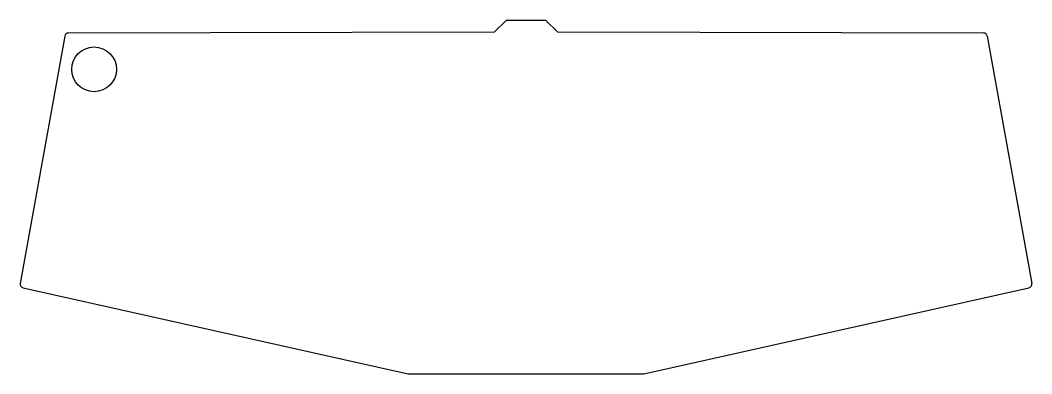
# Model space of a CAD drawing. Header units: millimetres. Extents: x 31 to 302, y -130 to -35.
import ezdxf

# ---------------------------------------------------------------- set-up
doc = ezdxf.new("R2010")
doc.units = ezdxf.units.MM

msp = doc.modelspace()

# ---------------------------------------------------------------- linework, layer by layer
at = {"color": 7, "linetype": 'Continuous'}
for p, q in [((161.06, -35.13), (157.82, -38.37)), ((161.06, -35.13), (171.57, -35.13)), ((171.57, -35.13), (174.81, -38.37)), ((42.73, -39.38), (30.81, -105.67)), ((157.82, -38.37), (43.71, -38.56)), ((288.92, -38.56), (174.81, -38.37)), ((289.9, -39.38), (301.82, -105.67)), ((31.57, -106.82), (134.7, -129.86)), ((197.93, -129.86), (301.05, -106.82)), ((134.7, -129.86), (166.31, -129.86)), ((166.31, -129.86), (197.93, -129.86))]:
    msp.add_line(p, q, dxfattribs=at)
msp.add_circle((50.58, -48.29), 6, dxfattribs=at)
for centre, radius, start, end in [((43.71, -39.56), 0.998, 90.1837, 169.8051), ((288.92, -39.56), 1, 10.1949, 89.9024), ((31.79, -105.84), 1, 169.8051, 257.4061), ((300.84, -105.84), 1, 282.5939, 10.1949)]:
    msp.add_arc(centre, radius, start, end, dxfattribs=at)

doc.saveas('drawing.dxf')
